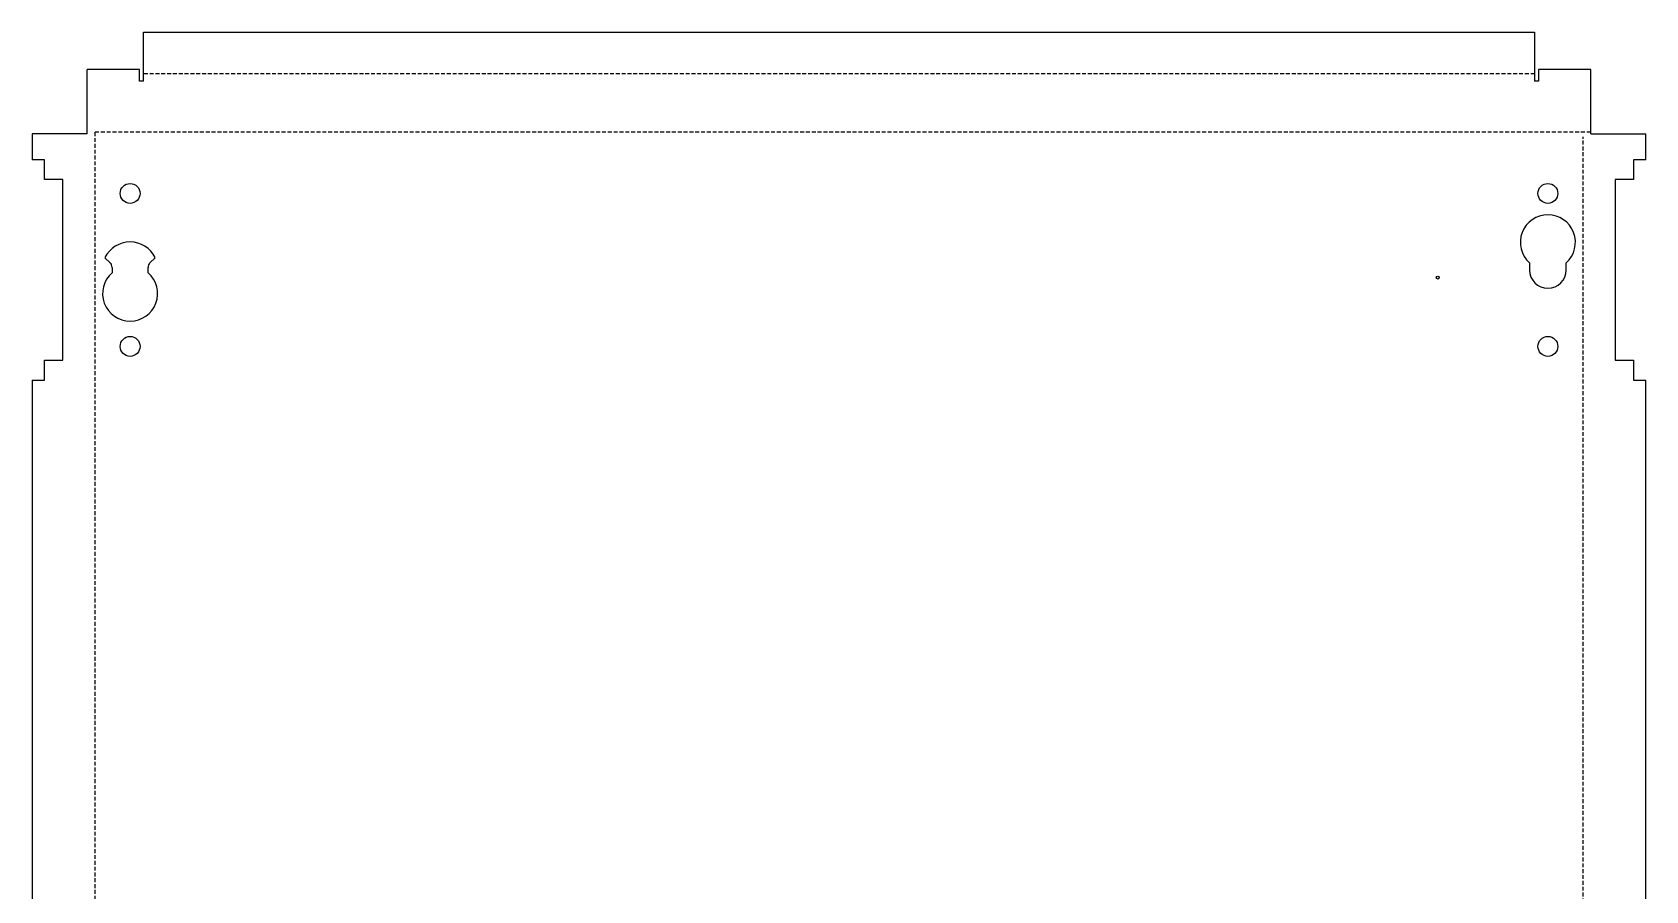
# Model space of a CAD drawing. Header units: millimetres. Extents: x 228 to 755, y -1078 to 1078.
# Drawn here: x 228 to 755, y 797 to 1078 of the extents above; entities that cross this region are included whole.
import ezdxf

# ---------------------------------------------------------------- set-up
doc = ezdxf.new("R2010")
doc.units = ezdxf.units.MM
doc.linetypes.add('HIDDEN', pattern=[1.905, 1.27, -0.635])
doc.layers.add('BEND-UP', color=5, linetype='HIDDEN')

msp = doc.modelspace()

# ---------------------------------------------------------------- linework, layer by layer
for p, q in [((264.1, 1061.69), (264.1, 1077.66)), ((264.1, 1077.66), (718.9, 1077.66)), ((718.9, 1077.66), (718.9, 1061.69)), ((245.75, 1044.5), (245.75, 1065.49)), ((262.85, 1065.49), (245.75, 1065.49)), ((262.85, 1061.69), (262.85, 1065.49)), ((264.1, 1061.69), (262.85, 1061.69)), ((720.15, 1061.69), (718.9, 1061.69)), ((720.15, 1065.49), (720.15, 1061.69)), ((737.25, 1065.49), (720.15, 1065.49)), ((737.25, 1044.5), (737.25, 1065.49)), ((227.76, 1044.5), (227.76, 1036)), ((245.75, 1044.5), (227.76, 1044.5)), ((737.25, 1044.5), (755.24, 1044.5)), ((755.24, 1036), (755.24, 1044.5)), ((231.76, 1036), (227.76, 1036)), ((231.76, 1029.5), (231.76, 1036)), ((755.24, 1036), (751.24, 1036)), ((751.24, 1036), (751.24, 1029.5)), ((237.76, 1029.5), (231.76, 1029.5)), ((237.76, 970.5), (237.76, 1029.5)), ((751.24, 1029.5), (745.24, 1029.5)), ((745.24, 1029.5), (745.24, 970.5)), ((251.52, 1004), (253.26, 1002.26)), ((266.24, 1002.26), (267.98, 1004)), ((717.25, 1002.29), (717.25, 1000)), ((729.25, 1000), (729.25, 1002.29)), ((253.85, 1000.84), (253.85, 999.07)), ((265.65, 999.07), (265.65, 1000.84)), ((231.76, 964), (231.76, 970.5)), ((231.76, 970.5), (237.76, 970.5)), ((745.24, 970.5), (751.24, 970.5)), ((751.24, 970.5), (751.24, 964)), ((227.76, 964), (227.76, 36)), ((227.76, 964), (231.76, 964)), ((751.24, 964), (755.24, 964)), ((755.24, 36), (755.24, 964))]:
    msp.add_line(p, q)
for centre, radius in [((259.75, 1025), 3.25), ((723.25, 1025), 3.25), ((687.25, 997.5), 0.5), ((259.75, 975), 3.25), ((723.25, 975), 3.25)]:
    msp.add_circle(centre, radius)
for centre, radius, start, end in [((723.25, 1009), 9, 311.8103, 228.1897), ((259.75, 1000), 9.15, 25.9303, 154.0697), ((251.85, 1000.84), 2, 360, 45), ((267.65, 1000.84), 2, 135, 180), ((259.75, 992.28), 9, 130.9618, 49.0382), ((723.25, 1000), 6, 180, 0)]:
    msp.add_arc(centre, radius, start, end)
at = {"layer": 'BEND-UP'}
for p, q in [((718.9, 1064.08), (264.1, 1064.08)), ((737.25, 1044.99), (248.25, 1044.99)), ((248.26, 1044.99), (248.26, -1043.5)), ((734.74, -1044.99), (734.74, 1043.5))]:
    msp.add_line(p, q, dxfattribs=at)

doc.saveas('drawing.dxf')
